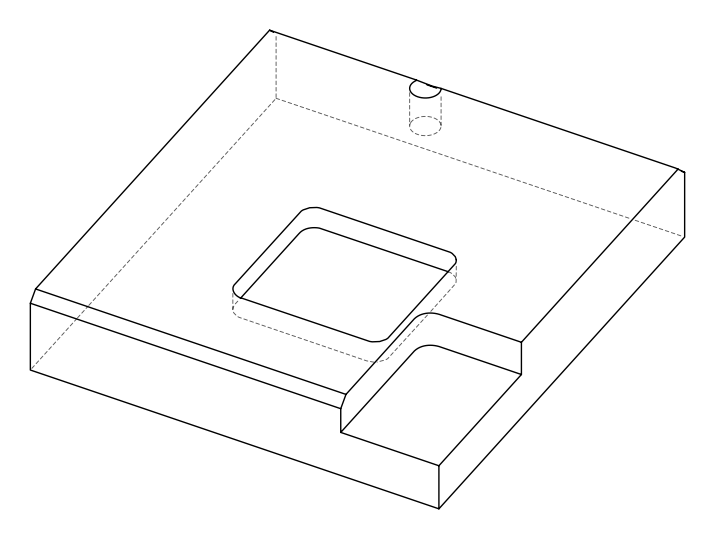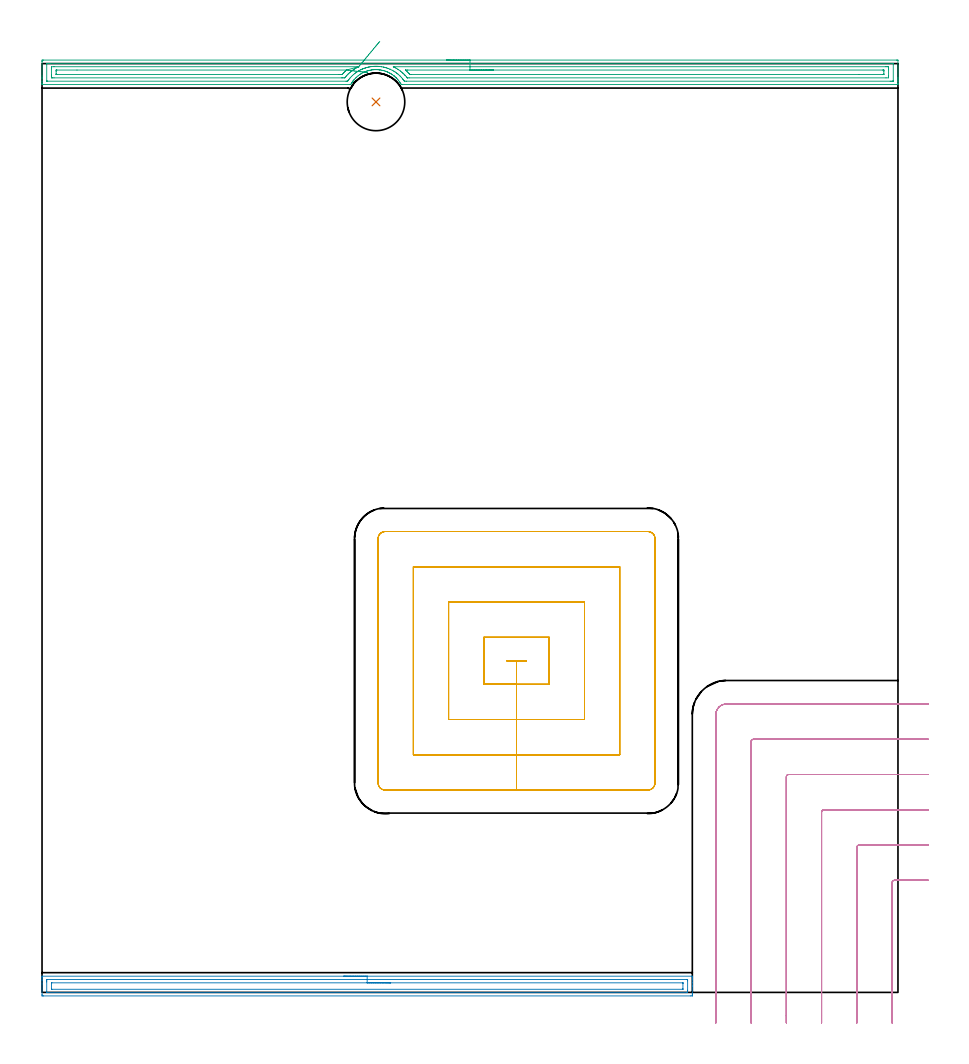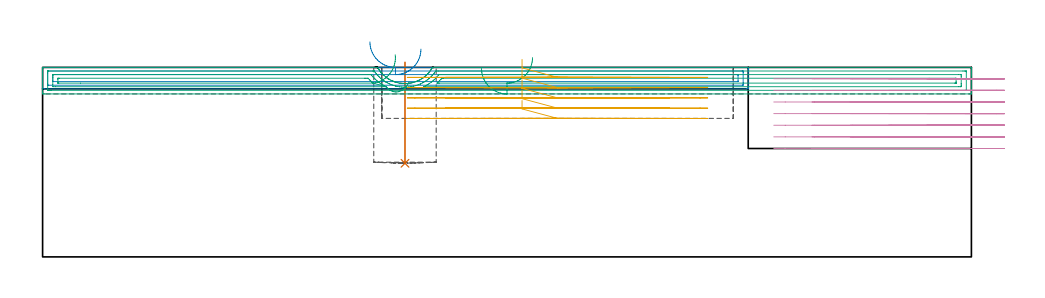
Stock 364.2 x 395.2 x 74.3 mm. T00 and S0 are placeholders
(PLAN: 5 operations, 2 tool changes, 45.2 min)
(1 INDEXABLE_INSERT_DRILL_BLIND_HOLE_FROM_SOLID | STEP1POCKET | NXT0302_020 | 0.16 min | 17570 mm3)
(2 AREA_MILL | FG_CHAMFER_SURFACE | UGT0205_001 | 6.87 min | 9932 mm3)
(3 AREA_MILL_1 | FG_CHAMFER_SURFACE_1 | UGT0205_001 | 11.83 min | 19460 mm3)
(4 MILL_CORNER_NOTCH_RECTANGULAR | CORNER_NOTCH_RECTANGULAR | UGT0201_094 | Follow Part, ap 5, ae 75% | 13.86 min | 367643 mm3)
(5 MILL_RECTANGULAR_POCKET | POCKET_RECTANGULAR_STRAIGHT | UGT0201_094 | Follow Part, ap 5, ae 75% | 12.46 min | 355416 mm3)
(TOOL NXT0302_020 | Index. Insert Drill 24.5mm [880-D2450L25-03] | D24.5 PA176 FL74 Z2)
(TOOL UGT0205_001 | Chamfer Mill 20 x 3 x 45 deg. | D20 FL50 Z2)
(TOOL UGT0201_094 | End mill 20 mm | D20 FL38 Z4)
(OP 1 INDEXABLE_INSERT_DRILL_BLIND_HOLE_FROM_SOLID)
G17 G21 G94 G90
T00 M6
G54
G17 G0 G90 X142.1 Y378.9 S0 M3
G43 Z84.3 H1
G94 G81 G98 Z36.7 F250. R76.3
G80
M5
M2
(OP 2 AREA_MILL)
G17 G21 G94 G90
T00 M6
G54
G17 G0 G90 X128.35 Y6.9 S1061 M3
G43 Z84.3 H0
G94 G1 X128.388 Z83.428 F250.
X128.502 Z82.563
X128.691 Z81.712
X128.953 Z80.88
X129.287 Z80.074
X129.69 Z79.3
X130.158 Z78.564
X130.69 Z77.872
X131.279 Z77.229
X131.922 Z76.639
X132.614 Z76.108
X133.35 Z75.64
X134.124 Z75.237
X134.93 Z74.903
X135.762 Z74.641
X136.613 Z74.452
X137.478 Z74.338
X138.35 Z74.3
X276.516
X276.69 Y6.897 Z74.289
X276.693 Y6.83 Z74.222
X276.7 Y6.386 Z73.786
Y6.117 Z73.516
Y5.382 Z72.777
Y4.12 Z71.517
Y2.7 Z70.096
Y-0.612 Z66.785
X276.699 Y-0.875 Z66.522
X276.693 Y-1.492 Z65.906
X276.688 Y-1.494 Z65.903
X276.069 Y-1.5 Z65.9
X0.631
X0.012 Y-1.494 Z65.903
X0.007 Y-1.492 Z65.906
X0. Y-0.875 Z66.522
Y3.594 Z70.989
Y5.014 Z72.41
Y5.382 Z72.777
Y6.117 Z73.516
Y6.386 Z73.786
X0.007 Y6.83 Z74.222
X0.01 Y6.897 Z74.289
X0.184 Y6.9 Z74.3
X138.35
Y5.486 Z72.886
X274.28
X274.385 Y5.484 Z72.884
X274.592 Y5.479 Z72.879
X274.691 Y5.472 Z72.872
X274.695 Y5.441 Z72.841
X274.698 Y5.382 Z72.782
X274.7 Y4.962 Z72.362
Y0.912 Z68.312
X274.699 Y0.494 Z67.894
X274.692 Y0.019 Z67.419
X274.688 Y-0.079 Z67.321
X274.489 Y-0.084 Z67.316
X274.384 Y-0.085 Z67.315
X2.42 Y-0.086 Z67.314
X2.315 Y-0.084 Z67.316
X2.107 Y-0.079 Z67.321
X2.009 Y-0.072 Z67.328
X2.005 Y-0.041 Z67.359
X2.002 Y0.019 Z67.419
X2. Y0.438 Z67.838
Y4.488 Z71.888
X2.001 Y4.906 Z72.306
X2.008 Y5.382 Z72.782
X2.012 Y5.479 Z72.879
X2.211 Y5.484 Z72.884
X2.316 Y5.485 Z72.885
X138.35 Y5.486 Z72.886
Y4.071 Z71.471
X272.492
X272.651 Y4.07 Z71.47
X272.678 Y4.068 Z71.468
X272.685 Y4.066 Z71.466
X272.69 Y4.05 Z71.45
X272.697 Y3.94 Z71.34
X272.699 Y3.802 Z71.202
Y1.599 Z68.999
X272.693 Y1.39 Z68.79
X272.69 Y1.336 Z68.736
X272.67 Y1.334 Z68.734
X272.611 Y1.331 Z68.731
X272.492 Y1.329 Z68.729
X4.208
X4.049 Y1.33 Z68.73
X4.022 Y1.332 Z68.732
X4.015 Y1.334 Z68.734
X4.01 Y1.35 Z68.75
X4.003 Y1.46 Z68.86
X4.001 Y1.598 Z68.998
Y3.801 Z71.201
X4.007 Y4.01 Z71.41
X4.01 Y4.063 Z71.463
X4.03 Y4.066 Z71.466
X4.089 Y4.069 Z71.469
X4.208 Y4.071 Z71.471
X138.35
X139.222 Z71.51
X140.086 Z71.623
X140.938 Z71.812
X141.77 Z72.075
X142.576 Z72.408
X143.35 Z72.811
X144.086 Z73.28
X144.778 Z73.811
X145.421 Z74.4
X146.01 Z75.044
X146.541 Z75.736
X147.01 Z76.471
X147.413 Z77.245
X147.747 Z78.051
X148.009 Z78.883
X148.198 Z79.735
X148.312 Z80.6
X148.35 Z81.471
G0 Z84.3
M5
M2
(OP 3 AREA_MILL_1)
G17 G21 G94 G90
T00 M6
G54
G17 G0 G90 X172.1 Y396.7 S1061 M3
G43 Z84.3 H0
Z73.9
G94 G1 X172.138 Z73.028 F250.
X172.252 Z72.164
X172.441 Z71.312
X172.703 Z70.48
X173.037 Z69.674
X173.44 Z68.9
X173.908 Z68.164
X174.44 Z67.472
X175.029 Z66.829
X175.672 Z66.24
X176.364 Z65.708
X177.1 Z65.24
X177.874 Z64.837
X178.68 Z64.503
X179.512 Z64.241
X180.364 Z64.052
X181.228 Z63.938
X182.1 Z63.9
X363.573
X364.085 Y396.695 Z63.903
X364.19 Y396.692 Z63.906
X364.2 Y396.582 Z64.015
Y389.309 Z71.285
Y388.785 Z71.812
Y388.433 Z72.163
Y387.908 Z72.688
Y387.556 Z73.038
Y386.852 Z73.747
Y386.605 Z73.994
X364.197 Y386.45 Z74.142
X364.19 Y386.302 Z74.289
X364.02 Y386.3 Z74.3
X153.046
X152.844 Y386.303 Z74.289
X152.776 Y386.409 Z74.187
X152.633 Y386.652 Z73.948
X152.615 Y386.683 Z73.917
X152.414 Y387.002 Z73.598
X152.203 Y387.318 Z73.282
X151.721 Y387.977 Z72.623
X151.531 Y388.211 Z72.388
X151.185 Y388.606 Z71.992
X150.938 Y388.871 Z71.725
X150.828 Y388.991 Z71.607
X150.811 Y389.007 Z71.591
X150.713 Y389.105 Z71.493
X150.638 Y389.175 Z71.423
X150.493 Y389.309 Z71.287
X150.365 Y389.43 Z71.167
X150.328 Y389.464 Z71.133
X149.918 Y389.828 Z70.771
X149.838 Y389.893 Z70.704
X149.821 Y389.908 Z70.69
X149.704 Y389.999 Z70.599
X149.041 Y390.489 Z70.11
X148.729 Y390.696 Z69.903
X148.65 Y390.746 Z69.854
X148.413 Y390.894 Z69.706
X148.147 Y391.049 Z69.551
X148.13 Y391.058 Z69.541
X148.055 Y391.098 Z69.502
X147.703 Y391.286 Z69.313
X147.254 Y391.509 Z69.091
X147.154 Y391.553 Z69.047
X146.932 Y391.652 Z68.946
X146.789 Y391.71 Z68.885
X146.606 Y391.787 Z68.81
X146.342 Y391.885 Z68.709
X146.194 Y391.938 Z68.66
X145.895 Y392.041 Z68.558
X145.448 Y392.178 Z68.421
X145.001 Y392.296 Z68.303
X144.554 Y392.395 Z68.202
X144.127 Y392.476 Z68.123
X143.76 Y392.53 Z68.069
X143.68 Y392.54 Z68.056
X143.66 Y392.542 Z68.053
X143.565 Y392.552 Z68.042
X143.233 Y392.59 Z68.007
X143.077 Y392.602 Z67.995
X142.786 Y392.621 Z67.969
X142.766 Y392.622 Z67.968
X142.434 Y392.637 Z67.958
X142.34 Y392.64 Z67.953
X142.32 Z67.952
X141.872 Z67.953
X141.747 Y392.636 Z67.959
X141.744 Z67.96
X141.639 Y392.631 Z67.963
X141.446 Y392.626 Z67.971
X140.978 Y392.592 Z68.006
X140.925 Y392.587 Z68.013
X140.552 Y392.546 Z68.053
X140.106 Y392.48 Z68.116
X140.084 Y392.476 Z68.12
X139.658 Y392.399 Z68.2
X139.19 Y392.293 Z68.305
X138.764 Y392.181 Z68.418
X138.626 Y392.138 Z68.461
X138.319 Y392.043 Z68.555
X138.133 Y391.978 Z68.621
X138.021 Y391.938 Z68.66
X137.849 Y391.875 Z68.718
X137.645 Y391.805 Z68.792
X137.594 Y391.787 Z68.81
X137.425 Y391.717 Z68.879
X137.402 Y391.707 Z68.889
X137.004 Y391.532 Z69.068
X136.976 Y391.52 Z69.08
X136.532 Y391.301 Z69.296
X135.787 Y390.894 Z69.706
X135.638 Y390.804 Z69.796
X135.188 Y390.505 Z70.094
X134.745 Y390.193 Z70.406
X134.498 Y390. Z70.599
X133.851 Y389.447 Z71.15
X133.492 Y389.106 Z71.494
X132.958 Y388.548 Z72.05
X132.67 Y388.211 Z72.388
X132.634 Y388.166 Z72.432
X132.5 Y387.995 Z72.602
X132.361 Y387.82 Z72.779
X132.336 Y387.788 Z72.812
X132.316 Y387.761 Z72.839
X132.166 Y387.556 Z73.04
X132.064 Y387.421 Z73.178
X132.038 Y387.384 Z73.216
X131.993 Y387.317 Z73.282
X131.867 Y387.118 Z73.476
X131.708 Y386.873 Z73.725
X131.591 Y386.681 Z73.919
X131.432 Y386.417 Z74.18
X131.358 Y386.303 Z74.289
X131.144 Y386.3 Z74.3
X0.18
X0.01 Y386.302 Z74.289
X0.003 Y386.45 Z74.142
X0. Y386.605 Z73.994
Y386.852 Z73.747
Y387.556 Z73.038
Y388.785 Z71.812
Y389.309 Z71.285
Y389.923 Z70.672
Y396.058 Z64.54
X0.004 Y396.32 Z64.278
X0.01 Y396.693 Z63.905
X0.242 Y396.697 Z63.902
X0.627 Y396.7 Z63.9
X182.1
Y395.286 Z65.314
X361.786 Y395.285 Z65.315
X361.948 Y395.284 Z65.316
X362.143 Y395.28 Z65.32
X362.184 Y395.279 Z65.321
X362.19 Y395.254 Z65.346
X362.194 Y395.22 Z65.38
X362.199 Y395.038 Z65.562
X362.2 Y388.027 Z72.573
X362.197 Y387.891 Z72.709
X362.192 Y387.783 Z72.817
X362.188 Y387.721 Z72.879
X362.151 Y387.72 Z72.88
X361.786 Y387.715 Z72.885
X361.624
X360.892 Y387.714 Z72.886
X155.12 Y387.715 Z72.885
X154.387 Y387.72 Z72.88
X154.219 Y387.721 Z72.879
X154.094 Y387.815 Z72.785
X154.004 Y387.932 Z72.668
X153.636 Y388.433 Z72.167
X153.493 Y388.621 Z71.979
X152.911 Y389.309 Z71.291
X152.599 Y389.651 Z70.949
X152.331 Y389.926 Z70.674
X152.055 Y390.185 Z70.415
X151.705 Y390.504 Z70.096
X151.401 Y390.767 Z69.833
X151.024 Y391.062 Z69.538
X150.811 Y391.221 Z69.379
X150.208 Y391.653 Z68.947
X149.918 Y391.84 Z68.76
X149.88 Y391.864 Z68.736
X149.756 Y391.938 Z68.662
X149.292 Y392.201 Z68.399
X149.024 Y392.345 Z68.255
X148.176 Y392.769 Z67.831
X148.13 Y392.79 Z67.81
X148.073 Y392.814 Z67.786
X147.236 Y393.145 Z67.455
X146.715 Y393.325 Z67.275
X146.342 Y393.439 Z67.161
X145.462 Y393.677 Z66.923
X145.454 Y393.679 Z66.921
X145.399 Y393.691 Z66.909
X144.554 Y393.85 Z66.75
X144.361 Y393.88 Z66.72
X143.66 Y393.969 Z66.631
X143.346 Y393.998 Z66.602
X142.766 Y394.036 Z66.564
X142.4 Y394.05 Z66.55
X141.872 Y394.051 Z66.549
X141.517 Y394.039 Z66.561
X140.978 Y394.008 Z66.592
X140.679 Y393.984 Z66.616
X140.084 Y393.915 Z66.685
X139.884 Y393.887 Z66.713
X139.19 Y393.772 Z66.828
X139.121 Y393.759 Z66.841
X138.803 Y393.691 Z66.909
X138.396 Y393.593 Z67.007
X138.352 Y393.581 Z67.019
X138.296 Y393.566 Z67.034
X137.705 Y393.393 Z67.207
X137.574 Y393.353 Z67.247
X137.402 Y393.296 Z67.304
X137.042 Y393.167 Z67.433
X136.508 Y392.971 Z67.629
X136.395 Y392.926 Z67.674
X136.136 Y392.814 Z67.786
X135.78 Y392.652 Z67.948
X135.713 Y392.62 Z67.98
X135.614 Y392.57 Z68.03
X135.194 Y392.35 Z68.25
X134.72 Y392.096 Z68.504
X134.618 Y392.039 Z68.561
X134.448 Y391.938 Z68.662
X134.072 Y391.697 Z68.903
X133.826 Y391.535 Z69.065
X133.546 Y391.337 Z69.263
X133.167 Y391.062 Z69.538
X133.036 Y390.96 Z69.64
X132.932 Y390.877 Z69.723
X132.558 Y390.553 Z70.047
X132.138 Y390.185 Z70.415
X132.086 Y390.138 Z70.462
X132.038 Y390.092 Z70.508
X131.647 Y389.692 Z70.908
X131.277 Y389.309 Z71.291
X131.214 Y389.24 Z71.36
X131.144 Y389.16 Z71.44
X130.817 Y388.754 Z71.846
X130.563 Y388.433 Z72.167
X130.43 Y388.257 Z72.343
X130.25 Y388.014 Z72.586
X130.06 Y387.744 Z72.856
X130.038 Y387.721 Z72.879
X129.997 Y387.719 Z72.881
X129.906 Y387.716 Z72.884
X129.723 Y387.715 Z72.885
X129.357 Y387.714 Z72.886
X2.414 Y387.715 Z72.885
X2.252 Y387.716 Z72.884
X2.057 Y387.72 Z72.88
X2.016 Y387.721 Z72.879
X2.01 Y387.746 Z72.854
X2.006 Y387.78 Z72.82
X2.001 Y387.962 Z72.638
X2. Y394.973 Z65.627
X2.003 Y395.109 Z65.491
X2.008 Y395.217 Z65.383
X2.012 Y395.279 Z65.321
X2.049 Y395.28 Z65.32
X2.414 Y395.284 Z65.316
X2.576 Y395.285 Z65.315
X3.308 Y395.286 Z65.314
X182.1
Y393.872 Z66.728
X359.104 Y393.871 Z66.729
X359.815 Y393.87 Z66.73
X359.998 Y393.868 Z66.732
X360.173 Y393.865 Z66.735
X360.19 Y393.691 Z66.909
X360.197 Y393.496 Z67.104
X360.2 Y392.814 Z67.786
Y392.616 Z67.984
X360.199 Y389.988 Z70.612
X360.19 Y389.309 Z71.291
X360.175 Y389.135 Z71.465
X359.104 Y389.129 Z71.471
X156.175
X155.464 Y389.13 Z71.47
X155.421 Y389.133 Z71.467
X155.402 Y389.135 Z71.465
X155.362 Y389.172 Z71.428
X155.281 Y389.267 Z71.333
X155.247 Y389.309 Z71.291
X155.108 Y389.479 Z71.121
X154.495 Y390.185 Z70.415
X154.387 Y390.306 Z70.294
X154.009 Y390.695 Z69.905
X153.628 Y391.062 Z69.538
X153.493 Y391.187 Z69.413
X153.087 Y391.542 Z69.058
X152.611 Y391.938 Z68.662
X152.599 Y391.947 Z68.653
X152.553 Y391.984 Z68.616
X151.705 Y392.586 Z68.014
X151.362 Y392.814 Z67.786
X150.811 Y393.149 Z67.451
X150.556 Y393.297 Z67.303
X150.031 Y393.58 Z67.021
X149.697 Y393.746 Z66.854
X149.481 Y393.858 Z66.742
X149.465 Y393.868 Z66.732
X149.496 Y393.87 Z66.73
X149.549 Y393.871 Z66.729
X149.733 Y393.872 Z66.728
X182.1
Y392.457 Z68.143
X357.68
X358.052 Y392.456 Z68.144
X358.115 Y392.454 Z68.146
X358.179 Y392.45 Z68.15
X358.191 Y392.445 Z68.155
X358.194 Y392.422 Z68.178
X358.197 Y392.37 Z68.23
X358.2 Y391.948 Z68.652
Y391.071 Z69.529
X358.196 Y390.628 Z69.972
X358.193 Y390.575 Z70.025
X358.191 Y390.553 Z70.047
X358.162 Y390.55 Z70.05
X358.022 Y390.546 Z70.054
X357.844 Y390.544 Z70.056
X347.607 Y390.543 Z70.057
X157.069
X156.703 Y390.545 Z70.055
X156.573 Y390.548 Z70.052
X156.545 Y390.549 Z70.051
X156.428 Y390.676 Z69.924
X156.302 Y390.817 Z69.783
X156.175 Y390.958 Z69.642
X156.077 Y391.062 Z69.538
X155.688 Y391.464 Z69.136
X155.281 Y391.865 Z68.735
X154.648 Y392.452 Z68.148
X154.677 Y392.453 Z68.147
X154.754 Y392.455 Z68.145
X155.281 Y392.457 Z68.143
X155.646
X182.1
X182.972 Z68.181
X183.836 Z68.295
X184.688 Z68.483
X185.52 Z68.746
X186.326 Z69.08
X187.1 Z69.482
X187.836 Z69.951
X188.528 Z70.482
X189.171 Z71.072
X189.76 Z71.715
X190.292 Z72.407
X190.76 Z73.143
X191.163 Z73.917
X191.497 Z74.722
X191.759 Z75.554
X191.948 Z76.406
X192.062 Z77.271
X192.1 Z78.143
G0 Z84.3
X143.703 Y404.634
Z68.576
G1 X143.344 Y404.203 Z67.908
X142.948 Y403.729 Z67.291
X142.52 Y403.215 Z66.731
X142.063 Y402.666 Z66.231
X141.579 Y402.085 Z65.795
X141.072 Y401.478 Z65.427
X140.547 Y400.848 Z65.129
X140.008 Y400.201 Z64.904
X139.458 Y399.541 Z64.753
X138.901 Y398.873 Z64.677
X138.343 Y398.203
X137.786 Y397.535 Z64.754
X137.236 Y396.876 Z64.906
X136.697 Y396.228 Z65.132
X136.172 Y395.599 Z65.431
X135.666 Y394.992 Z65.8
X135.182 Y394.411 Z66.237
X134.725 Y393.863 Z66.737
X134.72 Y393.857 Z66.743
X134.609 Y393.8 Z66.8
X134.391 Y393.691 Z66.909
X134.022 Y393.499 Z67.101
X133.826 Y393.394 Z67.206
X133.45 Y393.183 Z67.417
X132.932 Y392.881 Z67.719
X132.891 Y392.855 Z67.745
X132.829 Y392.814 Z67.786
X132.362 Y392.497 Z68.103
X132.038 Y392.272 Z68.328
X131.844 Y392.129 Z68.471
X131.595 Y391.938 Z68.662
X131.348 Y391.738 Z68.862
X131.144 Y391.568 Z69.032
X130.872 Y391.329 Z69.271
X130.574 Y391.062 Z69.538
X130.409 Y390.907 Z69.693
X130.25 Y390.753 Z69.847
X129.968 Y390.463 Z70.137
X129.703 Y390.185 Z70.415
X129.54 Y390.006 Z70.594
X129.357 Y389.797 Z70.803
X128.953 Y389.309 Z71.291
X128.813 Y389.141 Z71.459
X128.641 Y389.134 Z71.466
X128.463 Y389.132 Z71.468
X127.753 Y389.129 Z71.471
X127.569 Y389.128 Z71.472
X5.096 Y389.129 Z71.471
X4.385 Y389.13 Z71.47
X4.202 Y389.132 Z71.468
X4.027 Y389.135 Z71.465
X4.01 Y389.309 Z71.291
X4.004 Y389.504 Z71.096
X4. Y390.185 Z70.415
Y390.384 Z70.216
X4.001 Y393.012 Z67.588
X4.01 Y393.691 Z66.909
X4.025 Y393.864 Z66.736
X5.096 Y393.871 Z66.729
X134.579
X134.72 Y393.867 Z66.733
X134.725 Y393.866 Z66.734
Y393.863 Z66.737
X129.564 Y392.452 Z68.148
X129.553 Y392.439 Z68.161
X129.475 Y392.364 Z68.236
X129.186 Y392.105 Z68.495
X129.004 Y391.938 Z68.662
X128.73 Y391.676 Z68.924
X128.463 Y391.413 Z69.187
X128.287 Y391.234 Z69.366
X128.123 Y391.062 Z69.538
X127.763 Y390.677 Z69.923
X127.682 Y390.591 Z70.009
X127.63 Y390.55 Z70.05
X127.569 Y390.548 Z70.052
X127.202 Y390.544 Z70.056
X126.675 Y390.543 Z70.057
X126.31
X6.52
X6.148 Y390.544 Z70.056
X6.085 Y390.546 Z70.054
X6.021 Y390.549 Z70.051
X6.01 Y390.555 Z70.045
X6.006 Y390.578 Z70.022
X6.003 Y390.63 Z69.97
X6. Y391.052 Z69.548
Y391.929 Z68.671
X6.004 Y392.371 Z68.229
X6.007 Y392.425 Z68.175
X6.009 Y392.447 Z68.153
X6.038 Y392.45 Z68.15
X6.178 Y392.454 Z68.146
X6.356 Y392.456 Z68.144
X14.88 Y392.457 Z68.143
X129.45
X129.508 Y392.456 Z68.144
X129.552 Y392.453 Z68.147
X129.564 Y392.452 Z68.148
X130.419 Y392.35 Z68.288
X131.259 Y392.25 Z68.503
X132.077 Y392.153 Z68.79
X132.867 Y392.06 Z69.148
X133.623 Y391.97 Z69.574
X134.339 Y391.885 Z70.064
X135.01 Y391.805 Z70.616
X135.631 Y391.731 Z71.224
X136.197 Y391.664 Z71.885
X136.704 Y391.604 Z72.593
X137.147 Y391.551 Z73.342
X137.524 Y391.507 Z74.128
X137.831 Y391.47 Z74.944
X138.066 Y391.442 Z75.783
X138.228 Y391.423 Z76.64
X138.316 Y391.413 Z77.508
X138.327 Y391.411 Z78.38
X138.263 Y391.419 Z79.25
G0 Z84.3
M5
M2
(OP 4 MILL_CORNER_NOTCH_RECTANGULAR)
G17 G21 G94 G90
T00 M6
G54
G17 G0 G90 X377.2 Y47.7 S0 M3
G43 Z84.413 H0
Z69.854
G94 G1 X374.2 F250.
X362.694 F500.
G3 X361.7 Y46.706 R1.
G1 Y-10.
Y-13. F250.
G0 Z84.413
X377.2 Y62.7
Z69.854
G1 X374.2
X347.694 F500.
G3 X346.7 Y61.706 R1.
G1 Y-10.
Y-13. F250.
G0 Z84.413
X377.2 Y77.7
Z69.854
G1 X374.2
X332.694 F500.
G3 X331.7 Y76.706 R1.
G1 Y-10.
Y-13. F250.
G0 Z84.413
X377.2 Y92.7
Z69.854
G1 X374.2
X317.695 F500.
G3 X316.7 Y91.705 R1.
G1 Y-10.
Y-13. F250.
G0 Z84.413
X377.2 Y107.7
Z69.854
G1 X374.2
X302.695 F500.
G3 X301.7 Y106.705 R1.
G1 Y-10.
Y-13. F250.
G0 Z84.413
X377.2 Y122.7
Z69.854
G1 X374.2
X291.2 F500.
G3 X286.7 Y118.2 R4.5
G1 Y-10.
Y-13. F250.
G0 Z84.413
X377.2 Y47.7
Z65.295
G1 X374.2
X362.694 F500.
G3 X361.7 Y46.706 R1.
G1 Y-10.
Y-13. F250.
G0 Z84.413
X377.2 Y62.7
Z65.295
G1 X374.2
X347.694 F500.
G3 X346.7 Y61.706 R1.
G1 Y-10.
Y-13. F250.
G0 Z84.413
X377.2 Y77.7
Z65.295
G1 X374.2
X332.694 F500.
G3 X331.7 Y76.706 R1.
G1 Y-10.
Y-13. F250.
G0 Z84.413
X377.2 Y92.7
Z65.295
G1 X374.2
X317.695 F500.
G3 X316.7 Y91.705 R1.
G1 Y-10.
Y-13. F250.
G0 Z84.413
X377.2 Y107.7
Z65.295
G1 X374.2
X302.695 F500.
G3 X301.7 Y106.705 R1.
G1 Y-10.
Y-13. F250.
G0 Z84.413
X377.2 Y122.7
Z65.295
G1 X374.2
X291.2 F500.
G3 X286.7 Y118.2 R4.5
G1 Y-10.
Y-13. F250.
G0 Z84.413
X377.2 Y47.7
Z60.736
G1 X374.2
X362.694 F500.
G3 X361.7 Y46.706 R1.
G1 Y-10.
Y-13. F250.
G0 Z84.413
X377.2 Y62.7
Z60.736
G1 X374.2
X347.694 F500.
G3 X346.7 Y61.706 R1.
G1 Y-10.
Y-13. F250.
G0 Z84.413
X377.2 Y77.7
Z60.736
G1 X374.2
X332.694 F500.
G3 X331.7 Y76.706 R1.
G1 Y-10.
Y-13. F250.
G0 Z84.413
X377.2 Y92.7
Z60.736
G1 X374.2
X317.695 F500.
G3 X316.7 Y91.705 R1.
G1 Y-10.
Y-13. F250.
G0 Z84.413
X377.2 Y107.7
Z60.736
G1 X374.2
X302.695 F500.
G3 X301.7 Y106.705 R1.
G1 Y-10.
Y-13. F250.
G0 Z84.413
X377.2 Y122.7
Z60.736
G1 X374.2
X291.2 F500.
G3 X286.7 Y118.2 R4.5
G1 Y-10.
Y-13. F250.
G0 Z84.413
X377.2 Y47.7
Z56.177
G1 X374.2
X362.694 F500.
G3 X361.7 Y46.706 R1.
G1 Y-10.
Y-13. F250.
G0 Z84.413
X377.2 Y62.7
Z56.177
G1 X374.2
X347.694 F500.
G3 X346.7 Y61.706 R1.
G1 Y-10.
Y-13. F250.
G0 Z84.413
X377.2 Y77.7
Z56.177
G1 X374.2
X332.694 F500.
G3 X331.7 Y76.706 R1.
G1 Y-10.
Y-13. F250.
G0 Z84.413
X377.2 Y92.7
Z56.177
G1 X374.2
X317.695 F500.
G3 X316.7 Y91.705 R1.
G1 Y-10.
Y-13. F250.
G0 Z84.413
X377.2 Y107.7
Z56.177
G1 X374.2
X302.695 F500.
G3 X301.7 Y106.705 R1.
G1 Y-10.
Y-13. F250.
G0 Z84.413
X377.2 Y122.7
Z56.177
G1 X374.2
X291.2 F500.
G3 X286.7 Y118.2 R4.5
G1 Y-10.
Y-13. F250.
G0 Z84.413
X377.2 Y47.7
Z51.618
G1 X374.2
X362.694 F500.
G3 X361.7 Y46.706 R1.
G1 Y-10.
Y-13. F250.
G0 Z84.413
X377.2 Y62.7
Z51.618
G1 X374.2
X347.694 F500.
G3 X346.7 Y61.706 R1.
G1 Y-10.
Y-13. F250.
G0 Z84.413
X377.2 Y77.7
Z51.618
G1 X374.2
X332.694 F500.
G3 X331.7 Y76.706 R1.
G1 Y-10.
Y-13. F250.
G0 Z84.413
X377.2 Y92.7
Z51.618
G1 X374.2
X317.695 F500.
G3 X316.7 Y91.705 R1.
G1 Y-10.
Y-13. F250.
G0 Z84.413
X377.2 Y107.7
Z51.618
G1 X374.2
X302.695 F500.
G3 X301.7 Y106.705 R1.
G1 Y-10.
Y-13. F250.
G0 Z84.413
X377.2 Y122.7
Z51.618
G1 X374.2
X291.2 F500.
G3 X286.7 Y118.2 R4.5
G1 Y-10.
Y-13. F250.
G0 Z84.413
X377.2 Y47.7
Z47.059
G1 X374.2
X362.694 F500.
G3 X361.7 Y46.706 R1.
G1 Y-10.
Y-13. F250.
G0 Z84.413
X377.2 Y62.7
Z47.059
G1 X374.2
X347.694 F500.
G3 X346.7 Y61.706 R1.
G1 Y-10.
Y-13. F250.
G0 Z84.413
X377.2 Y77.7
Z47.059
G1 X374.2
X332.694 F500.
G3 X331.7 Y76.706 R1.
G1 Y-10.
Y-13. F250.
G0 Z84.413
X377.2 Y92.7
Z47.059
G1 X374.2
X317.695 F500.
G3 X316.7 Y91.705 R1.
G1 Y-10.
Y-13. F250.
G0 Z84.413
X377.2 Y107.7
Z47.059
G1 X374.2
X302.695 F500.
G3 X301.7 Y106.705 R1.
G1 Y-10.
Y-13. F250.
G0 Z84.413
X377.2 Y122.7
Z47.059
G1 X374.2
X291.2 F500.
G3 X286.7 Y118.2 R4.5
G1 Y-10.
Y-13. F250.
G0 Z84.413
X377.2 Y47.7
Z42.5
G1 X374.2
X362.694 F500.
G3 X361.7 Y46.706 R1.
G1 Y-10.
Y-13. F250.
G0 Z84.413
X377.2 Y62.7
Z42.5
G1 X374.2
X347.694 F500.
G3 X346.7 Y61.706 R1.
G1 Y-10.
Y-13. F250.
G0 Z84.413
X377.2 Y77.7
Z42.5
G1 X374.2
X332.694 F500.
G3 X331.7 Y76.706 R1.
G1 Y-10.
Y-13. F250.
G0 Z84.413
X377.2 Y92.7
Z42.5
G1 X374.2
X317.695 F500.
G3 X316.7 Y91.705 R1.
G1 Y-10.
Y-13. F250.
G0 Z84.413
X377.2 Y107.7
Z42.5
G1 X374.2
X302.695 F500.
G3 X301.7 Y106.705 R1.
G1 Y-10.
Y-13. F250.
G0 Z84.413
X377.2 Y122.7
Z42.5
G1 X374.2
X291.2 F500.
G3 X286.7 Y118.2 R4.5
G1 Y-10.
Y-13. F250.
G0 Z84.413
M5
M2
(OP 5 MILL_RECTANGULAR_POCKET)
G17 G21 G94 G90
T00 M6
G54
G17 G0 G90 X188. Y143.409 S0 M3
G43 Z84.413 H0
Z77.413
G94 G1 Y131.1 Z74.115 F250.
X201.9 Z70.391
Y141.
X205.9 F500.
Y141.2
X197.9
Y141.
X201.9
Y131.1
X215.8
Y151.1
X188.
Y131.1
X201.9
Y116.1
X230.8
Y166.1
X173.
Y116.1
X201.9
Y101.1
X245.8
Y181.1
X158.
Y101.1
X201.9
Y86.1
X257.8
G3 X260.8 Y89.1 R3.
G1 Y193.1
G3 X257.8 Y196.1 R3.
G1 X146.
G3 X143. Y193.1 R3.
G1 Y89.1
G3 X146. Y86.1 R3.
G1 X201.9
X202.9
G0 X188. Y143.409 Z73.391
G1 Y131.1 Z70.092 F250.
X201.9 Z66.368
Y141.
X205.9 F500.
Y141.2
X197.9
Y141.
X201.9
Y131.1
X215.8
Y151.1
X188.
Y131.1
X201.9
Y116.1
X230.8
Y166.1
X173.
Y116.1
X201.9
Y101.1
X245.8
Y181.1
X158.
Y101.1
X201.9
Y86.1
X257.8
G3 X260.8 Y89.1 R3.
G1 Y193.1
G3 X257.8 Y196.1 R3.
G1 X146.
G3 X143. Y193.1 R3.
G1 Y89.1
G3 X146. Y86.1 R3.
G1 X201.9
X202.9
G0 X188. Y143.409 Z69.368
G1 Y131.1 Z66.07 F250.
X201.9 Z62.345
Y141.
X205.9 F500.
Y141.2
X197.9
Y141.
X201.9
Y131.1
X215.8
Y151.1
X188.
Y131.1
X201.9
Y116.1
X230.8
Y166.1
X173.
Y116.1
X201.9
Y101.1
X245.8
Y181.1
X158.
Y101.1
X201.9
Y86.1
X257.8
G3 X260.8 Y89.1 R3.
G1 Y193.1
G3 X257.8 Y196.1 R3.
G1 X146.
G3 X143. Y193.1 R3.
G1 Y89.1
G3 X146. Y86.1 R3.
G1 X201.9
X202.9
G0 X188. Y143.409 Z65.345
G1 Y131.1 Z62.047 F250.
X201.9 Z58.323
Y141.
X205.9 F500.
Y141.2
X197.9
Y141.
X201.9
Y131.1
X215.8
Y151.1
X188.
Y131.1
X201.9
Y116.1
X230.8
Y166.1
X173.
Y116.1
X201.9
Y101.1
X245.8
Y181.1
X158.
Y101.1
X201.9
Y86.1
X257.8
G3 X260.8 Y89.1 R3.
G1 Y193.1
G3 X257.8 Y196.1 R3.
G1 X146.
G3 X143. Y193.1 R3.
G1 Y89.1
G3 X146. Y86.1 R3.
G1 X201.9
X202.9
G0 X188. Y143.409 Z61.323
G1 Y131.1 Z58.024 F250.
X201.9 Z54.3
Y141.
X205.9 F500.
Y141.2
X197.9
Y141.
X201.9
Y131.1
X215.8
Y151.1
X188.
Y131.1
X201.9
Y116.1
X230.8
Y166.1
X173.
Y116.1
X201.9
Y101.1
X245.8
Y181.1
X158.
Y101.1
X201.9
Y86.1
X257.8
G3 X260.8 Y89.1 R3.
G1 Y193.1
G3 X257.8 Y196.1 R3.
G1 X146.
G3 X143. Y193.1 R3.
G1 Y89.1
G3 X146. Y86.1 R3.
G1 X201.9
X202.9
G0 Z84.413
M5
M2
